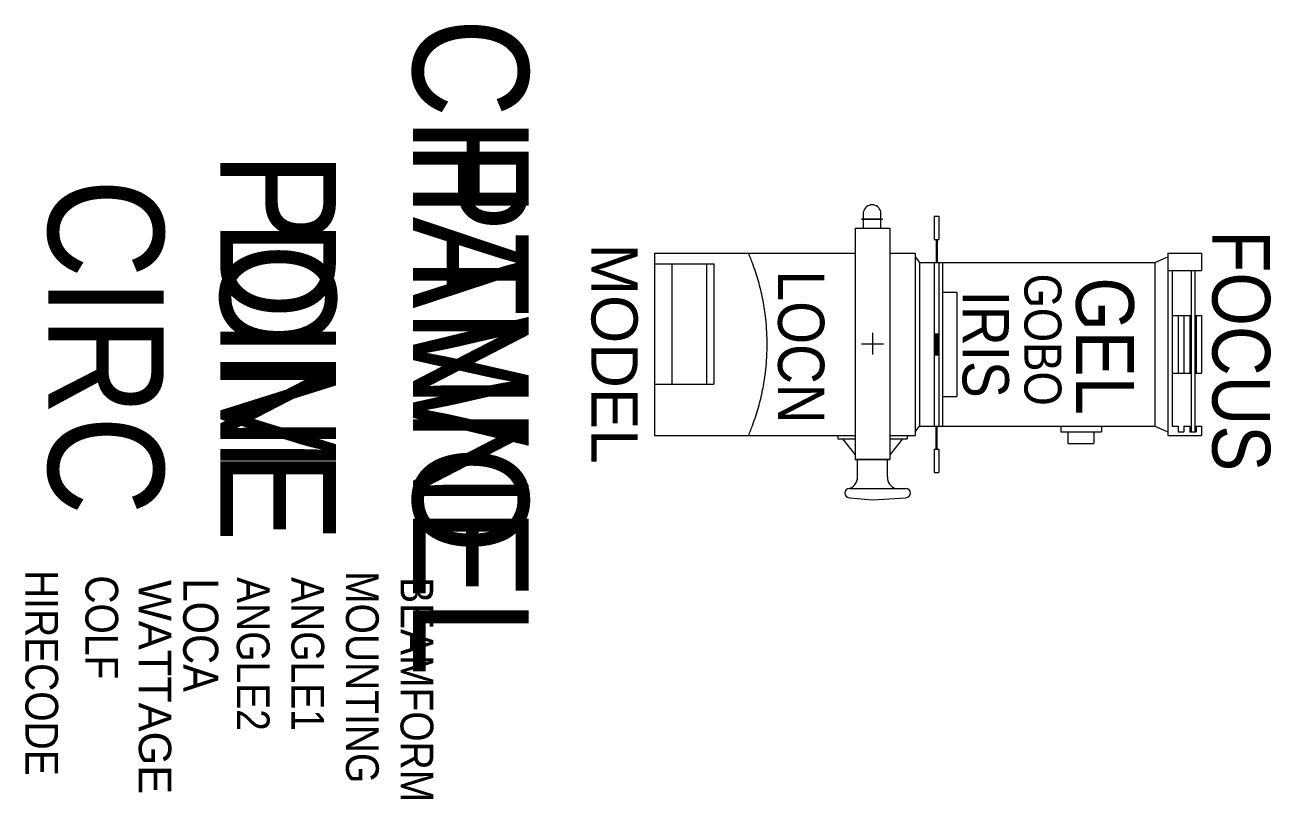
# Model space of a CAD drawing. Extents: x -2213 to -1135, y -1354 to -685.
import ezdxf
from ezdxf.enums import TextEntityAlignment as Align

# ---------------------------------------------------------------- set-up
doc = ezdxf.new("R2010")
doc.units = 0
doc.header["$MEASUREMENT"] = 0
doc.layers.get('0').update_dxf_attribs({"linetype": 'CONTINUOUS'})
for name, color, linetype in [('CHANNEL', 3, 'CONTINUOUS'), ('CIRC', 6, 'CONTINUOUS'), ('DIMMER', 4, 'CONTINUOUS'), ('FOCUS', 2, 'CONTINUOUS'), ('GEL', 1, 'CONTINUOUS'), ('LANTERNS', 4, 'CONTINUOUS'), ('LOCATION', 7, 'CONTINUOUS'), ('MODEL', 6, 'CONTINUOUS'), ('PATCH', 5, 'CONTINUOUS'), ('PATCH2', 5, 'CONTINUOUS')]:
    doc.layers.add(name, color=color, linetype=linetype)

msp = doc.modelspace()

# ---------------------------------------------------------------- linework, layer by layer
for p, q in [((-1487.7, -852.7), (-1487.7, -846.7)), ((-1472.7, -852.7), (-1472.7, -846.7)), ((-1426.4, -850.5), (-1422.4, -850.5)), ((-1426.4, -850.5), (-1426.4, -870.5)), ((-1422.4, -850.5), (-1422.4, -870.5)), ((-1494.9, -860.7), (-1494.9, -1060.8)), ((-1494.9, -860.7), (-1464.9, -860.7)), ((-1489.2, -852.7), (-1471.2, -852.7)), ((-1489.2, -853.1), (-1489.2, -852.7)), ((-1489.2, -853.1), (-1471.2, -853.1)), ((-1487.8, -860.7), (-1487.8, -853.1)), ((-1472.8, -860.7), (-1472.8, -853.1)), ((-1471.2, -853.1), (-1471.2, -852.7)), ((-1464.9, -860.7), (-1464.9, -1060.8)), ((-1426.4, -870.5), (-1422.4, -870.5)), ((-1424.9, -870.5), (-1424.9, -890.5)), ((-1423.9, -870.5), (-1423.9, -890.5)), ((-1668.4, -882.5), (-1494.9, -882.5)), ((-1668.4, -882.5), (-1668.4, -1040)), ((-1464.9, -882.5), (-1443.1, -882.5)), ((-1443.1, -882.5), (-1443.1, -1040)), ((-1224.4, -882.5), (-1224.4, -1040)), ((-1224.4, -882.5), (-1195.3, -882.5)), ((-1195.3, -882.5), (-1195.3, -897.5)), ((-1668.4, -891.7), (-1617.2, -891.7)), ((-1653.4, -891.7), (-1653.4, -995.7)), ((-1623.4, -891.7), (-1623.4, -995.7)), ((-1617.2, -891.7), (-1617.2, -995.7)), ((-1443.1, -885.5), (-1439.3, -890.5)), ((-1439.3, -890.5), (-1235.7, -890.5)), ((-1439.3, -890.5), (-1439.3, -1032)), ((-1426.4, -890.5), (-1426.4, -1032)), ((-1422.4, -890.5), (-1422.4, -1032)), ((-1419.4, -890.5), (-1419.4, -1032)), ((-1235.7, -890.5), (-1224.4, -885.5)), ((-1235.7, -890.5), (-1235.7, -1032)), ((-1224.4, -897.5), (-1195.3, -897.5)), ((-1220.7, -897.5), (-1220.7, -1032)), ((-1204.2, -897.5), (-1204.2, -1037)), ((-1201.2, -897.5), (-1201.2, -1037)), ((-1419.4, -916.2), (-1406.9, -916.2)), ((-1406.9, -916.2), (-1406.9, -1006.2)), ((-1220.7, -936.2), (-1204.2, -936.2)), ((-1215.5, -936.2), (-1215.5, -986.2)), ((-1210.7, -936.2), (-1210.7, -986.2)), ((-1205.3, -936.2), (-1205.3, -986.2)), ((-1201.2, -936.2), (-1195.3, -936.2)), ((-1200, -936.2), (-1200, -986.2)), ((-1195.3, -936.2), (-1195.3, -986.2)), ((-1479.9, -951.3), (-1479.9, -970.1)), ((-1426.4, -952.2), (-1422.4, -952.2)), ((-1489.3, -960.7), (-1470.5, -960.7)), ((-1426.4, -970.2), (-1422.4, -970.2)), ((-1220.7, -986.2), (-1204.2, -986.2)), ((-1201.2, -986.2), (-1195.3, -986.2)), ((-1668.4, -995.7), (-1617.2, -995.7)), ((-1419.4, -1006.2), (-1406.9, -1006.2)), ((-1443.1, -1037), (-1439.3, -1032)), ((-1439.3, -1032), (-1235.7, -1032)), ((-1424.9, -1052), (-1424.9, -1032)), ((-1423.9, -1052), (-1423.9, -1032)), ((-1316.9, -1032), (-1316.9, -1037)), ((-1281.9, -1032), (-1281.9, -1037)), ((-1235.7, -1032), (-1224.4, -1037)), ((-1220.7, -1032), (-1215.5, -1032)), ((-1215.5, -1032), (-1215.5, -1037)), ((-1210.7, -1032), (-1205.3, -1032)), ((-1210.7, -1032), (-1210.7, -1037)), ((-1205.3, -1032), (-1205.3, -1037)), ((-1200, -1032), (-1195.3, -1032)), ((-1200, -1032), (-1200, -1037)), ((-1195.3, -1032), (-1195.3, -1040)), ((-1668.4, -1040), (-1494.9, -1040)), ((-1509.9, -1040), (-1509.9, -1042.9)), ((-1509.9, -1042.9), (-1494.9, -1042.9)), ((-1505.9, -1042.9), (-1494.9, -1056.8)), ((-1464.9, -1040), (-1443.1, -1040)), ((-1464.9, -1042.9), (-1449.9, -1042.9)), ((-1453.9, -1042.9), (-1464.9, -1056.8)), ((-1449.9, -1040), (-1449.9, -1042.9)), ((-1316.9, -1037), (-1281.9, -1037)), ((-1311, -1037), (-1311, -1047)), ((-1288.3, -1037), (-1288.3, -1047)), ((-1224.4, -1040), (-1195.3, -1040)), ((-1220.8, -1037), (-1220.7, -1037)), ((-1215.5, -1037), (-1210.7, -1037)), ((-1205.3, -1037), (-1200, -1037)), ((-1426.4, -1052), (-1426.4, -1072)), ((-1426.4, -1052), (-1422.4, -1052)), ((-1422.4, -1052), (-1422.4, -1072)), ((-1311, -1047), (-1288.3, -1047)), ((-1464.9, -1060.8), (-1494.9, -1060.8)), ((-1494.9, -1060.8), (-1464.9, -1060.8)), ((-1492.9, -1075.8), (-1492.9, -1060.8)), ((-1466.9, -1075.8), (-1466.9, -1060.8)), ((-1426.4, -1072), (-1422.4, -1072)), ((-1499.9, -1085.8), (-1451.1, -1085.8)), ((-1499.9, -1093.8), (-1479.9, -1095.8)), ((-1479.9, -1095.8), (-1451.1, -1093.8))]:
    msp.add_line(p, q)
at = {"const_width": 4}
msp.add_lwpolyline([(-1424.4, -952.2), (-1424.4, -970.2)], dxfattribs=at)
for centre, radius, start, end in [((-1480.2, -848.3), 7.67, 12.1702, 167.8298), ((-1771, -961.2), 200, 20.3343, 23.1878), ((-1771, -961.2), 200, 15.813, 20.3343), ((-1771, -961.2), 200, 11.3907, 15.813), ((-1771, -961.2), 200, 7.0364, 11.3907), ((-1771, -961.2), 200, 3.8704, 7.0364), ((-1771, -961.2), 200, 0.7162, 3.8704), ((-1771, -961.2), 200, 356.1296, 0.7162), ((-1771, -961.2), 200, 352.9636, 356.1296), ((-1771, -961.2), 200, 348.6093, 352.9636), ((-1771, -961.2), 200, 344.187, 348.6093), ((-1771, -961.2), 200, 339.6657, 344.187), ((-1771, -961.2), 200, 336.8122, 339.6657), ((-1503.1, -1076.2), 10.2, 288.0473, 1.9687), ((-1456.9, -1076.3), 9.99, 177.3184, 252.6657), ((-1499.9, -1089.8), 4, 90, 270), ((-1451.1, -1089.8), 4, 270, 90)]:
    msp.add_arc(centre, radius, start, end)
msp.add_point((-1479.9, -960.7))

# ---------------------------------------------------------------- texts
at = {"layer": 'CHANNEL', "width": 0.89}
msp.add_attdef('CHANNEL', text='', height=100, rotation=270, dxfattribs=at).set_placement((-1877.4, -963.4), align=Align.CENTER)
at = {"layer": 'CIRC', "width": 0.89}
msp.add_attdef('CIRC', text='', height=100, rotation=270, dxfattribs=at).set_placement((-2192.9, -963.4), align=Align.CENTER)
at = {"layer": 'DIMMER', "width": 0.89}
msp.add_attdef('DIM', text='', height=100, rotation=270, dxfattribs=at).set_placement((-2044, -962.5), align=Align.CENTER)
at = {"layer": 'FOCUS', "color": 30, "width": 0.89}
msp.add_attdef('FOCUS', text='', height=50, rotation=270, dxfattribs=at).set_placement((-1185.9, -966.8), align=Align.CENTER)
at = {"layer": 'GEL', "width": 0.89}
for tag, height, p in [('GOBO', 32, (-1348.5, -957.2)), ('GEL', 50, (-1303.8, -962.8))]:
    msp.add_attdef(tag, text='', height=height, rotation=270, dxfattribs=at).set_placement(p, align=Align.CENTER)
at = {"layer": 'LANTERNS', "color": 30, "width": 0.89}
msp.add_attdef('IRIS', text='', height=40, rotation=270, dxfattribs=at).set_placement((-1381.9, -961.1), align=Align.MIDDLE)
at = {"layer": 'LANTERNS', "color": 0, "width": 0.89, "flags": 1}
for tag, p, s, height in [('HIRECODE', (-2212.6, -1156.4), '', 28.3), ('COLF', (-2160.7, -1161), 'N', 28.3), ('ANGLE2', (-2029.7, -1162.5), '40', 28.3), ('ANGLE1', (-1982.5, -1162.5), '22', 28.3), ('MOUNTING', (-1935.3, -1157.3), 'STANDARD HOOK CLAMP', 28.305), ('LOCA', (-2076.1, -1163.6), '', 30.3), ('BEAMFORM', (-1888.1, -1162.5), 'C', 28.3)]:
    msp.add_attdef(tag, p, s, height=height, rotation=270, dxfattribs=at)
at = {"layer": 'LANTERNS', "color": 0, "flags": 1}
msp.add_attdef('WATTAGE', (-2114.5, -1165), '500', height=28, rotation=270, dxfattribs=at)
at = {"layer": 'LOCATION', "width": 0.89}
msp.add_attdef('LOCN', text='', height=40, rotation=270, dxfattribs=at).set_placement((-1561.6, -963.6), align=Align.CENTER)
at = {"layer": 'MODEL'}
msp.add_attdef('MODEL', text='22/40', height=40, rotation=270, dxfattribs=at).set_placement((-1723, -969.2), align=Align.CENTER)
at = {"layer": 'PATCH', "width": 0.89}
msp.add_attdef('PONE', text='', height=100, rotation=270, dxfattribs=at).set_placement((-2044, -963.4), align=Align.CENTER)
at = {"layer": 'PATCH2', "width": 0.89}
msp.add_attdef('PTWO', text='', height=100, rotation=270, dxfattribs=at).set_placement((-1877.4, -963.4), align=Align.CENTER)

doc.saveas('drawing.dxf')
